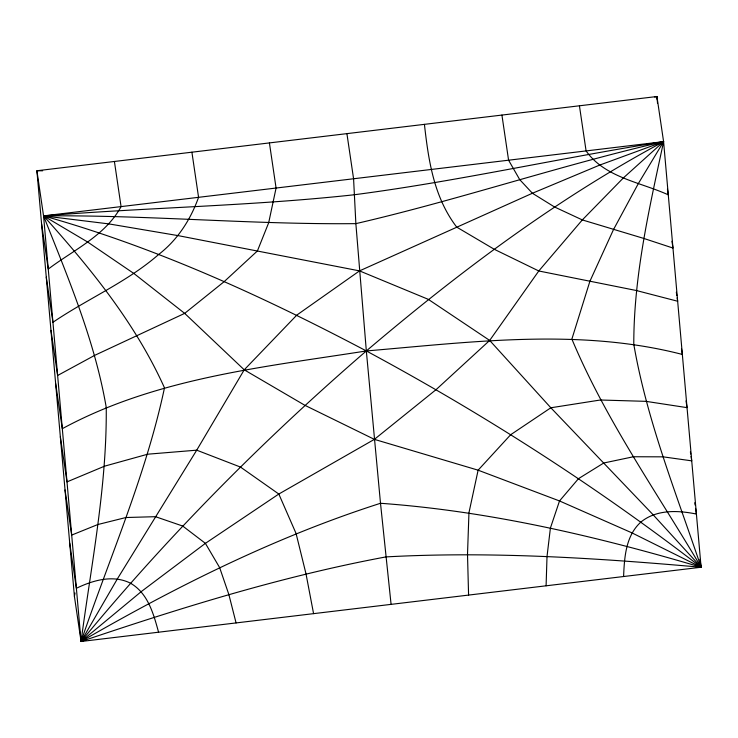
<?xml version="1.0" encoding="UTF-8"?>
<svg xmlns="http://www.w3.org/2000/svg" width="738" height="738" viewBox="0 0 738 738"><rect width="100%" height="100%" fill="white"/><g stroke="black" fill="none" stroke-linecap="round" stroke-linejoin="round"><path stroke-width="1.11" d="M546.092 585.806L547.015 556.47L550.419 527.993L559.515 500.954L578.491 478.658L603.739 463.003L633.444 456.748L663.121 456.84L691.727 460.844L691.054 456.333M623.592 576.526C624.403 557.365 625.676 535.742 640.944 522.015C656.525 509.358 677.807 510.262 696.414 514.045L695.583 508.399M74.409 596.359L36.9 170.755L656.931 96.512L663.591 141.641L701.1 567.245L81.069 641.488L74.409 596.359L74.999 592.974M656.534 98.772L656.931 96.512L654.726 97.065M42.638 170.801L36.9 170.755L43.56 215.883L81.069 641.488C181.05 607.761 282.091 576.249 385.965 556.904C491.111 551.194 596.359 558.039 701.1 567.245L699.938 559.349M682.346 354.443C578.933 327.718 471.093 342.128 366.334 350.947C263.245 367.137 155.58 378.077 62.315 428.686L55.654 383.557M158.569 632.208C153.541 613.961 148.034 593.214 130.405 583.149C112.923 574.432 92.96 580.308 76.383 588.287L69.713 543.159M236.077 622.927L228.872 594.56L219.638 567.596L205.395 543.352L182.72 526.046L155.469 516.683L125.93 517.523L97.813 524.534L71.687 535.087L65.027 489.958M313.576 613.647L305.993 573.795L296.058 533.445L278.816 494.036L240.505 467.08L196.723 450.171L147.748 454.193L104.575 466.167L67.001 481.886L60.341 436.758M667.447 189.196L668.287 194.841C640.372 182.083 604.939 177.655 586.092 150.921L579.431 105.792M671.977 241.271L672.973 248.042L643.877 238.457L582.319 219.924L554.552 206.991L532.402 193.255L519.718 179.62L508.583 160.201L501.923 115.073M676.331 292.22L676.829 295.597M677.161 297.857L677.659 301.242L636.174 290.477L538.786 270.975L494.303 249.306L456.693 227.101C433.852 197.111 428.529 160.773 424.424 124.353M681.515 348.797L682.18 353.317M686.036 400.872L687.032 407.644L645.944 401.343L600.345 400.005L550.843 407.773L510.65 434.737L478.113 470.18L468.953 512.744L467.505 554.459L468.584 595.086M690.39 451.822L690.722 454.073M694.744 502.762L695.076 505.023M346.915 133.633L353.576 178.762L355.864 223.632L366.334 350.947L380.504 503.279L391.085 604.367M269.416 142.914L276.077 188.042L268.678 222.775L257.396 250.966L224.158 281.648L184.675 313.373L94.805 355.301L57.629 375.485L50.968 330.356M191.908 152.194L198.568 197.323C190.598 219.592 177.664 239.776 158.781 254.379C126.964 282.156 87.647 298.706 52.942 322.285L46.273 277.156M114.408 161.474L121.069 206.603C105.285 235.745 73.606 249.85 48.256 269.084L41.586 223.955M656.931 96.512L657.53 103.302M106.244 407.431C106.973 486.194 91.383 563.712 81.069 641.488C176.391 586.433 275.422 536.877 380.504 503.279C489.589 511.166 596.479 536.212 701.1 567.245C676.414 493.648 647.041 421.094 633.785 344.268C633.73 275.606 649.311 208.411 663.591 141.641L43.56 215.883C68.302 278.355 94.824 340.827 106.244 407.431M164.482 387.847C145.986 475.235 109.713 557.218 81.069 641.488L141.253 591.608L205.395 543.352L278.816 494.036L374.378 439.359L436.213 389.526L489.672 340.43L538.786 270.975L582.319 219.924L623.389 177.904L663.591 141.641C560.17 157.997 457.929 181.244 354.055 194.786C250.874 206.059 146.982 207.498 43.56 215.883C90.442 268.162 135.506 323.336 164.482 387.847M589.883 281.326L571.876 339.065C605.732 420.06 656.7 491.951 701.1 567.245L631.913 532.854L559.515 500.954L478.113 470.18L374.378 439.359L304.803 405.263L244.232 369.821L184.675 313.373L134.048 273.604L87.702 242.055L43.56 215.883C147.757 214.869 251.667 224.712 355.864 223.632C459.35 199.721 560.068 165.404 663.591 141.641L638.315 183.587L613.435 229.702L589.883 281.326M117.388 578.85L81.069 641.488C167.434 536.563 263.494 439.719 366.334 350.947C458.75 272.423 556.452 198.983 663.591 141.641L599.514 165.155L532.402 193.255L359.526 270.883L296.851 315.061L244.232 369.821L196.723 450.171L117.388 578.85M108.855 223.9L43.56 215.883C156.17 247.488 263.134 296.473 366.334 350.947C483.436 413.953 595.806 485.982 701.1 567.245L653.065 514.709L550.843 407.773L489.672 340.43L428.261 299.324L359.526 270.883L178.282 235.653L108.855 223.9"/></g></svg>
